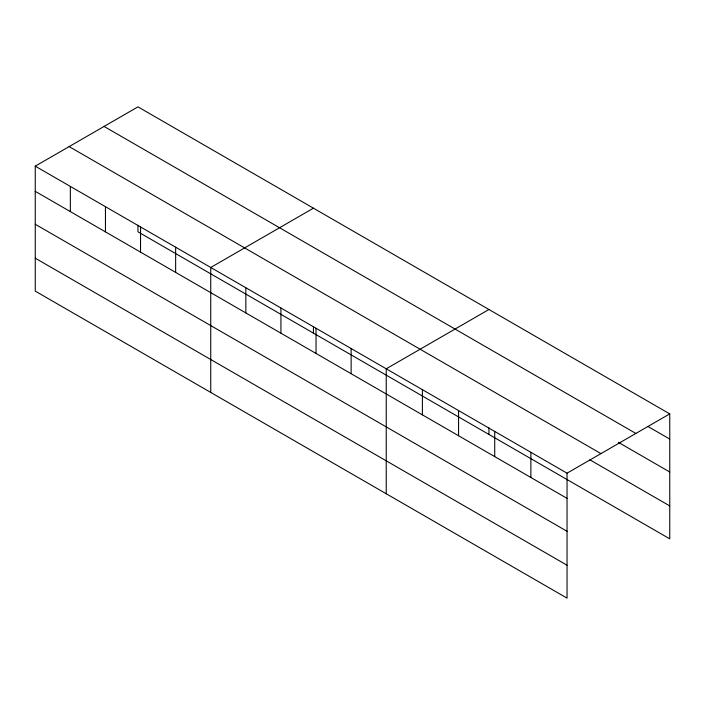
<?xml version="1.0" encoding="UTF-8"?>
<svg xmlns="http://www.w3.org/2000/svg" width="705" height="705" viewBox="0 0 705 705"><rect width="100%" height="100%" fill="white"/><g stroke="black" fill="none" stroke-linecap="round" stroke-linejoin="round"><path stroke-width="1.06" d="M35.25 166.16L567.04 473.187L567.04 598.14L35.25 291.112L35.25 166.16L137.96 106.86L669.75 413.888L669.75 538.84L137.96 231.813L137.96 225.23M313.452 208.178L210.742 267.477L210.742 392.429M488.944 309.495L386.234 368.794L386.234 493.747M567.04 473.187L669.75 413.888M647.86 426.428L669.75 439.065M104.067 126.433L635.857 433.452M618.364 442.326L669.75 471.989M69.143 146.596L600.933 453.615M589.812 459.766L669.75 505.917M35.25 191.337L567.04 498.364M35.25 224.26L567.04 531.288M35.25 258.189L567.04 565.216M530.874 452.31L530.874 477.488M494.716 431.434L494.716 456.611M488.944 427.864L488.944 434.447M458.558 410.557L458.558 435.734M422.392 389.671L422.392 414.857M351.134 348.534L351.134 373.712M316.034 328.274L316.034 353.452M313.452 326.547L313.452 333.13M280.934 308.006L280.934 333.183M245.842 287.746L245.842 312.923M175.642 247.217L175.642 272.394M140.542 226.948L140.542 252.126M105.45 206.688L105.45 231.866M70.35 186.428L70.35 211.606"/></g></svg>
